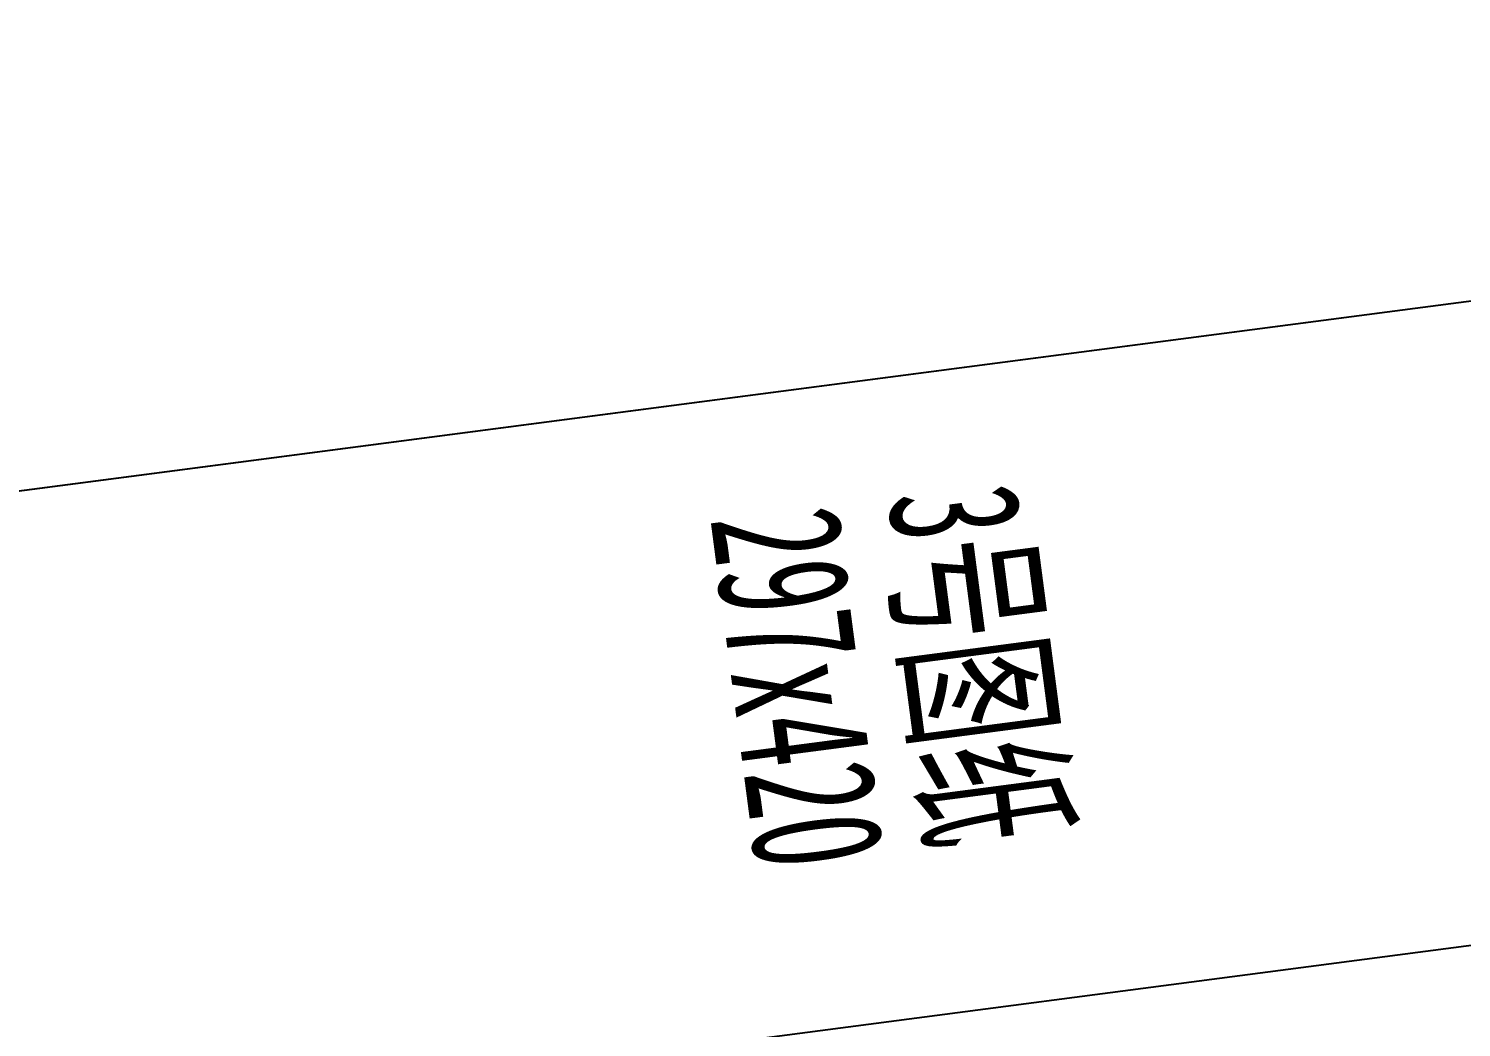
# Model space of a CAD drawing. Header units: millimetres. Extents: x -14906165 to 53546503, y 133836 to 58622790.
# Drawn here: x 15520860 to 19539984, y 43992536 to 46796443 of the extents above; entities that cross this region are included whole.
import ezdxf

# ---------------------------------------------------------------- set-up
doc = ezdxf.new("R2010")
doc.units = ezdxf.units.MM
doc.header["$LTSCALE"] = 100
doc.layers.add('Text', color=7, linetype='Continuous')
doc.layers.add('标准形式增加', color=6, linetype='Continuous')
doc.styles.add('ASHLEY', font='', dxfattribs={"width": 0.75})
doc.styles.get('ASHLEY').set_extended_font_data('SimSun')

# ---------------------------------------------------------------- blocks, each defined once
blk = doc.blocks.new('绘图要素标准库V1.0 - 0416')
at = {"color": 0}
blk.add_line((-643091.9, -112495.2), (-643091.9, 426014.6), dxfattribs=at)
blk.add_lwpolyline([(-671091.9, 426014.6), (-348651.9, 426014.6), (-348651.9, -112495.2), (-671091.9, -112495.2)], close=True, dxfattribs=at)
at = {"layer": '标准形式增加'}
blk.add_xline((-671091.9, 626302.9), (0, 1), dxfattribs=at)
at = {"layer": 'Text', "style": 'ASHLEY', "width": 0.66}
for s, p in [('3号图纸', (-665940.4, 322824.6)), ('297x420', (-665950.4, 315974.6))]:
    blk.add_text(s, height=5000, dxfattribs=at).set_placement(p)

msp = doc.modelspace()

# ---------------------------------------------------------------- block references
at = {"lineweight": 5, "xscale": 64.06802830554443, "yscale": 73.4024339265743, "zscale": 64.06802830554443, "rotation": 277.4624694947158}
msp.add_blockref('绘图要素标准库V1.0 - 0416', (-22373, 103764), dxfattribs=at)

doc.saveas('drawing.dxf')
